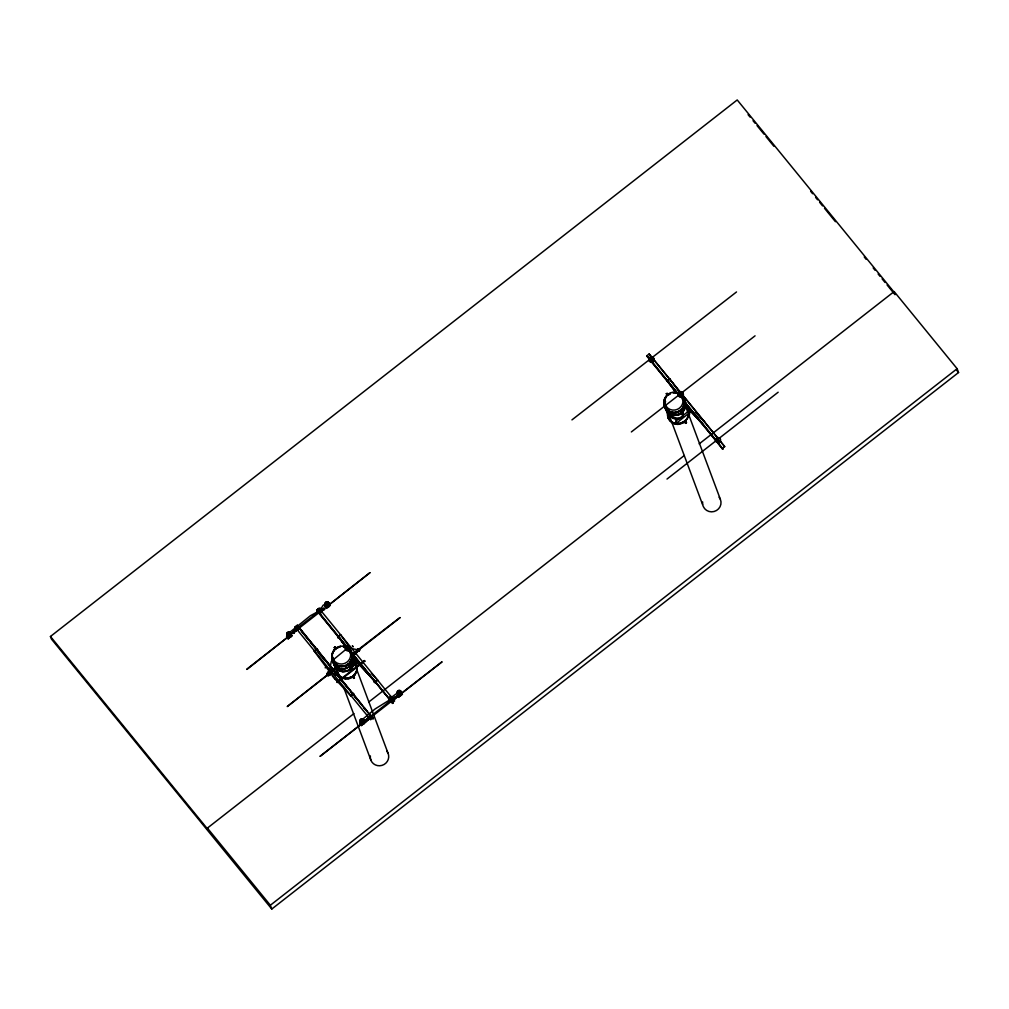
<?xml version="1.0" encoding="UTF-8"?>
<svg xmlns="http://www.w3.org/2000/svg" width="1009" height="1009" viewBox="0 0 1009 1009"><rect width="100%" height="100%" fill="white"/><g stroke="black" fill="none" stroke-linecap="round" stroke-linejoin="round"><path stroke-width="1.5" d="M356.896 669.774L356.833 667.012A9.951 9.598 -20.5 0 0 352.948 660.618M331.457 670.972C332.377 671.805 331.204 668.059 331.961 671.477C330.41 669.371 332.756 671.061 332.642 671.048M332.566 670.304C333.563 670.909 331.923 669.762 333.121 670.556M332.743 669.219C333.336 671.048 333.348 668.16 334.269 670.052M334.584 669.535L334.786 669.736M395.023 698.846C393.863 698.556 395.301 697.459 395.591 697.471M396.032 698.051L395.074 697.446M395.44 697.787C395.679 697.156 396.171 697.005 395.793 697.686M358.447 649.531L358.384 649.947M667.958 415.721L667.87 412.631M393.195 698.644C396.159 700.599 391.454 699.149 394.431 698.329M394.986 698.833L393.775 698.48M393.687 699.956C393.863 697.951 394.721 698.266 394.91 698.165M394.279 698.089L395.288 698.493L395.087 697.862M395.011 697.206L395.288 698.077M395.263 698.241L394.746 697.648M395.213 697.068L396.222 697.61M395.465 697.56L395.377 696.828M395.553 696.979C395.402 695.844 397.823 697.724 396.423 696.979M351.838 655.295A10.115 9.749 -20.5 0 1 350.085 669.081L351.599 670.682L350.602 669.27L352.267 667.592A10.468 10.09 -20.5 0 0 352.179 655.257L352.154 654.5M352.444 655.093C352.166 653.895 353.251 655.598 352.418 653.895M352.948 653.542C354.222 656.531 351.927 652.281 354.146 654.513C353.352 653.012 353.087 653.908 354.676 654.21M353.793 654.425L352.948 653.706L353.528 654.147M355.168 653.882C353.465 653.365 354.449 651.852 355.609 653.605M356.139 653.252C355.736 650.452 356.833 654.45 355.105 652.142M328.001 672.852L328.896 672.36M322.502 608.932C324.532 610.357 322.237 608.604 321.909 610.054C322.842 610.458 322.729 608.831 322.35 610.319A2.573 2.485 -20.5 0 1 318.958 613.043A2.573 2.485 -20.5 0 1 318.339 608.78A2.573 2.485 -20.5 0 1 322.451 610.306M322.161 609.423L322.981 610.319L322.464 609.146M323.044 608.591C325.213 610.243 323.612 609.562 322.502 609.297M324.091 609.499L323.902 608.238L324.696 609.322M324.557 609.196L323.548 608.477M357.325 649.846L357.3 650.83M359.557 650.288L359.381 649.947M357.653 650.111L357.627 651.221M359.154 650.338A1.35 1.299 -20.5 0 1 358.485 650.868L357.527 650.666L358.094 650.25M357.64 651.36L358.636 650.25M327.95 672.763L329.741 675.046M329.186 674.226L329.426 672.965L329.211 673.873M328.001 672.889C335.795 666.823 322.287 674.189 328.404 676.005C335.518 668.601 329.64 678.086 329.93 672.549M292.572 632.542L293.594 633.4M293.051 632.214L294.161 632.832L293.278 631.596M294.514 630.461C297.453 631.495 293.606 631.823 293.745 631.331M295.549 629.364L296.898 630.146L295.473 629.439M327.282 603.395C326.021 601.263 326.878 605.059 327.219 602.903M362.181 719.947C361.563 719.795 362.08 721.624 362.357 720.413M398.53 691.669L399.501 691.96L398.53 691.669A1.841 1.766 -20.5 0 1 398.984 691.379M353.528 653.365L354.689 654.16L353.907 652.924M355.067 653.958L354.827 653.138L355.155 653.693M355.748 653.517L354.436 652.571L354.575 653.643M356.467 652.445L355.71 651.789M332.037 671.225L331.847 670.064M332.882 670.72L332.869 669.345L332.062 669.648M334.509 669.396C333.058 667.794 334.811 671.414 333.638 668.753M334.08 668.828L334.736 669.61M334.874 668.891L334.32 668.336L335.354 669.396L334.37 668.223L334.673 669.762M335.682 669.03L334.761 667.983L335.757 669.144L335.505 667.58M393.434 699.88L393.043 699.388M396.083 696.651L396.726 697.219M331.62 669.913L332.503 671.136M334.723 668.198L335.568 668.677M335.278 667.681L335.329 667.958M330.309 674.252L329.514 672.524A2.169 2.094 -20.5 0 1 330.233 673.369L330.574 674.088M321.947 609.84L322.666 610.584L321.505 609.55M353.049 655.118L348.887 650.742M352.999 654.488C351.788 653.706 353.945 655.257 352.986 654.097M354.853 653.908C354.827 652.873 356 651.6 356.076 653.138M355.13 652.697C356.164 652.066 355.357 654.034 355.168 652.142M292.648 632.731C294.048 632.63 292.131 632.479 293.657 633.261M293.152 631.722C294.136 632.82 296.255 630.587 294.086 631.029M294.691 630.865L295.284 630.537M294.729 630.36L295.435 631.394L294.842 630.297M295.019 629.881L296.331 630.713L295.044 630.373M295.296 630.776C294.868 629.313 295.927 631.924 295.46 629.856M295.624 629.692C296.772 631.722 294.754 629.036 296.205 629.654M357.098 650.149L358.17 648.711L359.204 648.989L359.204 650.452A1.35 1.299 -20.5 0 1 358.523 650.969L358.182 650.578M357.93 649.834L358.674 649.191M358.523 649.935L349.253 648.119M352.696 659.936C344.737 674.201 353.705 663.279 352.633 657.389M352.469 662.699L352.973 657.351L352.078 654.412M290.138 636.263L288.713 636.528A1.841 1.766 -20.5 0 1 287.262 634.22A2.056 1.98 -20.5 0 0 288.7 636.843A2.056 1.98 -20.5 0 0 291.185 634.901A2.056 1.98 -20.5 0 0 288.851 632.908L288.65 633.879L288.259 633.009M290.125 636.578L290.075 635.884M327.357 605.11L328.051 606.157L326.765 605.98M332.819 669.799L332.175 670.367L332.327 669.635M334.181 669.308L333.865 668.702L334.509 669.686M398.807 694.696L399.476 695.516L400.333 694.646M652.268 359.759C648.283 353.919 652.331 365.447 651.259 358.435L650.919 358.914M665.562 401.468L664.868 404.054A10.405 10.04 -20.5 0 0 673.924 415.153L676.661 415.052L681.352 413.047L682.235 414.485M688.63 414.245C687.646 423.944 672.372 427.198 668.45 417.827M688.1 417.209L688.97 411.584A10.531 10.153 -20.5 0 0 686.852 406.715M688.983 414.283L686.751 419.517M684.43 403.461L682.399 408.254L680.52 410.146M683.875 406.324L684.43 400.876A9.964 9.611 -20.5 0 0 682.412 396.247M356.833 669.598L356.202 672.297L352.961 676.484M357.173 669.623L355.143 674.781L353.427 676.497L354.424 677.897L352.746 676.345L348.017 678.363L342.871 677.796M356.518 672.41L357.186 666.949A10.292 9.926 -20.5 0 0 353.163 660.34M668.311 409.894C665.322 416.036 669.913 424.133 676.862 424.297C680.028 425.319 692.893 418.167 679.587 423.692M668.652 410.007L667.655 413.022L668.261 418.407M718.963 440.504C716.062 436.569 718.938 444.174 718.03 439.356M358.889 650.641C360.163 648.56 356.782 653.416 356.404 651.07C358.498 649.91 356.669 651.259 357.754 649.405M359.28 650.83L359.519 650.174M392.123 696.853L390.369 696.614L389.297 697.761L390.357 700.637M389.575 697.383L389.323 699.048M391.795 698.556L392.842 696.324L399.022 691.796M393.119 698.455L393.081 697.547M357.236 650.275L357.451 649.594A1.35 1.299 -20.5 0 1 358.119 649.064L358.636 649.09M351.182 664.994L352.393 662.522M328.556 603.155A1.841 1.766 -20.5 0 1 328.19 605.968L328.001 606.434M327.887 672.549L328.707 671.918L329.968 672.637L330.132 674.479L328.228 673.886L329.148 674.479M328.139 672.7L329.237 672.271M328.884 673.873C329.993 673.911 328.53 671.616 329.098 673.835M330.372 673.898L328.896 674.327A2.169 2.094 -20.5 0 1 328.177 673.495M361.777 722.949L363.089 723.075M399.072 694.23L399.955 694.696M356.127 672.12L352.746 676.345M682.538 408.607L684.064 406.085L684.77 400.825A10.304 9.951 -20.5 0 0 682.689 396.02L682.551 396.058M369.458 716.781L369.874 717.853M359.532 649.733L356.845 652.23L355.937 651.082L357.791 649.506M288.889 633.778C289.167 635.077 287.868 632.416 288.965 633.488M326.449 602.701L327.118 603.609L326.689 602.6M361.411 719.758L362.092 720.653L361.701 719.77M398.643 691.342L399.324 692.237L399.413 691.531M296.961 628.166L296.633 629.502M297.075 628.456L297.113 629.868M357.224 649.582L358.208 648.812M359.267 650.048L358.321 650.919M330.422 674.58L329.703 674.945M393.409 700.334L392.072 701.217L389.499 699.527M351.107 664.817C347.399 665.953 352.772 669.799 349.051 666.432A10.14 9.787 -20.5 0 1 332.844 657.818M333.739 650.666L335.404 648.989L334.345 647.412L335.871 649.001M333.676 650.49L335.341 648.812L334.105 647.652M350.35 650.111A10.405 10.04 -20.5 0 1 352.456 657.565C347.121 667.882 348.572 665.637 352.381 657.376A10.405 10.04 -20.5 0 0 350.287 649.935M349.694 665.587L348.181 663.998A10.115 9.749 -20.5 0 1 334.042 662.623A10.115 9.749 -20.5 0 1 335.795 648.825M350.602 669.27L352.204 667.416A10.468 10.09 -20.5 0 0 352.103 655.081L350.564 652.773M350.539 669.093L351.599 670.682M666.293 393.611L667.529 394.784L665.852 396.474A10.557 10.178 -20.5 0 0 678.338 411.773L680.394 410.537L678.464 412.126A10.557 10.178 -20.5 0 1 665.99 396.84L667.668 395.137L666.293 393.611L668.135 395.15L667.781 394.532M362.899 723.541L361.462 724.979L360.465 723.705L361.462 724.979M683.698 399.097A10.317 9.951 -20.5 0 1 685.779 406.476C679.99 417.171 681.807 414.787 685.615 406.022A10.317 9.951 -20.5 0 0 681.605 396.852M683.131 413.74L683.055 414.447L681.907 412.593M353.427 676.497L355.067 674.605M353.364 676.32L354.424 677.897M682.677 408.443L680.482 410.095A10.204 9.838 -20.5 0 1 666.129 396.676M682.109 411.912L680.482 410.095M682.412 422.91L686.877 419.303M686.334 422.872L684.859 421.434M294.149 630.928L294.388 631.672M292.761 632.82L293.178 632.101L294.048 632.946M296.331 630.448L295.624 630.007M296.23 629.881L296.078 629.566M295.17 630.461L295.776 631.066M352.873 653.756L353.402 654.841M353.415 653.403L354.071 653.794M354.6 653.454L354.071 653.441M354.487 652.709L355.584 653.454L355.231 652.861M347.739 647.892L331.305 661.399L329.048 672.953M288.561 633.299L310.394 615.73L319.878 610.596M699.187 443.884L894.151 291.563L957.125 368.714L958.55 372.523L271.787 909.046L51.396 639.012L50.45 636.477L737.213 99.954L893.633 291.614M372.926 718.812L297.113 625.542L295.019 627.068L297.327 625.277L373.179 718.622L368.953 713.931M317.003 610.886L316.712 610.13L319.021 608.326L317.003 610.886L346.831 647.437M326.79 603.13L323.044 605.35L320.08 610.432M297.327 625.277L297.365 626.223L297.113 625.542M319.803 609.701L320.395 611.29L319.853 609.814M326.739 604.895L324.721 606.472L326.689 604.757M297.68 628.002L317.974 612.148M649.102 359.002L646.819 355.799L649.128 353.995L679.952 391.769L649.128 353.995M299.509 627.875L319.803 612.022M369.899 572.683L329.602 604.404L369.937 572.746M246.801 669.156L287.199 637.6L246.991 669.408M647.11 356.568L647.097 355.685L649.077 358.119M328.707 604.151L329.653 605.312L326.399 607.683L325.453 606.523M328.051 606.56L329.653 605.312M328.493 604.933A1.286 1.236 -20.5 0 1 328.266 606.686C321.896 610.912 334.521 604.858 328.808 603.445M287.338 636.982L288.284 638.142L289.886 636.893M320.282 613.258L319.815 612.677M290.605 633.639L292.181 635.569L290.201 637.284A1.286 1.236 -20.5 0 0 290.68 636.111M288.183 638.861L286.569 636.805L288.183 638.861L292.181 635.569M335.505 679.675L314.177 651.095L316.233 649.493L315.603 649.039L324.86 660.517M314.24 651.146L316.549 649.342M345.772 647.223L337.75 635.796L346.768 647.652M338.507 636.402L340.651 634.863L338.343 636.666L337.511 635.985M676.345 392.905L666.722 379.573L667.58 380.33L669.736 378.804L667.428 380.607L666.482 379.762L676.282 393.296M681.529 394.38L680.18 393.535M328.846 673.154L327.357 674.025L329.956 671.666C333.815 672.852 325.428 676.875 329.754 674.252M399.93 617.558L358.914 649.128M359.671 650.023L358.8 648.938L359.292 649.481L400.056 617.722M327.622 675.021L287.224 706.577L327.471 674.807M356.845 652.23L359.229 650.111L358.674 649.392M683.219 400.296L682.374 396.36M357.501 662.636L376.723 683.522L356.076 661.009M686.334 406.64L687.041 407.674L685.262 405.214M336.905 682.097L364.35 660.567L364.779 661.059L337.246 682.563M675.753 421.194L690.572 409.566L691.707 410.928L676.976 422.796L675.715 421.22L676.257 422.027M350.93 691.758L352.973 693.99L350.791 695.97L352.86 694.356M701.596 421.976L702.668 424.121L685.452 405.996M375.651 681.882L377.593 680.091L375.285 681.895L376.471 683.711M50.45 636.477L207.867 829.36L207.4 828.086L353.932 713.603M368.84 701.961L684.279 455.526M666.999 479.061L778.153 392.224M391.038 698.342L392.312 699.237L391.315 697.976M371.287 715.797L391.58 699.931M393.056 699.023L393.283 698.493M396.007 696.929L396.461 697.522L396.449 696.752M320.105 756.182L360.654 724.79M393.018 698.96L394.443 699.123L393.787 698.846M393.8 698.619L393.434 698.089M393.939 699.514L393.46 698.884M395.162 698.19L394.431 697.597M401.544 693.17L442.093 661.79L401.696 693.385M361.411 724.853L364.615 722.356L363.618 721.069M371.917 716.604L392.211 700.75M400.699 692.943L401.696 694.23L398.441 696.601L400.043 695.352M359.784 723.768L361.348 725.698L365.296 722.293L363.379 724.121A1.286 1.236 -20.5 0 0 363.77 722.646M396.764 695.39L398.341 697.32L402.377 694.154L400.409 695.869A1.286 1.236 -20.5 0 1 399.135 696.059M372.889 717.853L370.618 719.732L295.019 627.068M350.804 652.306L392.804 703.286L348.799 648.989M724.714 446.659L719.745 440.567L724.689 446.583L722.381 448.387L722.671 449.144L717.689 442.182M271.787 909.046L270.362 905.237L957.125 368.714M297.869 629.957L298.185 629.755M571.952 419.883L736.52 291.954M631.357 431.94L755.06 335.833M365.964 721.725L364.539 720.716L365.826 721.826L365.182 720.224L366.469 721.334L365.044 720.325L365.826 721.826L365.271 720.35M365.813 720.439C367.099 720.653 365.271 720.01 366.141 721.208M367.453 720.514C364.917 718.938 367.553 719.783 367.314 720.615M366.557 719.165L367.831 720.262L366.62 719.316M367.326 719.266C370.58 720.981 365.359 716.857 367.717 720.098M368.323 719.833C367.162 716.718 368.436 719.72 368.323 718.761M369.332 719.051L368.071 717.992L369.483 718.988M367.982 720.161L367.465 719.165M367.364 719.43L367.2 718.66L368.159 719.644M368.537 718.307L369.496 718.988L368.916 717.853M391.618 701.205L392.324 702.176M298.223 629.111L296.608 629.402M370.631 716.327L369.773 715.608L370.77 715.658M371.072 717.639L371.627 717.79M369.395 717.904L371.476 718.231M370.543 717.967L370.934 718.206M353.856 653.555L354.298 653.996M354.638 654.236L354.399 653.201M355.862 652.243L356.808 652.659M352.746 654.21L352.86 654.816M354.689 654.16L353.882 652.937L354.891 653.845M359.015 650.944L357.88 651.335L357.06 650.036M391.467 698.808L375.171 708.911L361.878 719.896A1.841 1.766 -20.5 0 0 361.31 719.985M321.354 610.395L322.085 610.924M322.59 609.613L323.12 610.004M323.271 609.02L323.145 609.159M324.154 609.663L323.725 608.377M322.653 609.146L322.968 610.079M323.864 609.108L323.397 608.667M331.986 670.279L332.415 670.897L331.633 670.102M333.588 670.417L333.411 668.98M334.496 668.349L334.723 668.98M685.628 423.364C683.698 418.092 686.965 425.521 684.758 421.888M668.059 395.074C665.877 390.533 668.513 397.332 670.317 393.283M668.147 394.973L670.443 393.598M681.592 411.811L680.697 410.36L681.97 411.558M681.352 413.047L679.448 414.674L674.075 415.544A10.405 10.04 -20.5 0 1 665.007 404.445M335.013 646.946L335.959 648.56L340.651 646.555M335.883 648.383L340.588 646.378M346.049 665.65L348.092 664.439L349.341 665.877L348.395 664.263L349.631 665.41M346.112 665.826L348.092 664.439M350.501 667.87L349.265 666.697L350.211 668.311L348.963 666.873L346.982 668.273A10.506 10.128 -20.5 0 1 332.554 657.969M350.943 671.136L349.997 669.522L345.368 671.477L342.656 671.54A10.519 10.14 -20.5 0 1 333.613 660.454M352.809 676.522L345.368 678.754M353.629 678.401L352.671 676.787L348.067 678.704M667.151 411.823C668.702 415.292 678.086 421.686 683.408 416.25L681.403 418.067L675.866 418.697M330.006 674.428L328.341 673.911L327.862 672.461M328.568 672.347L329.186 672.385M335.278 669.282L334.9 668.261M289.444 635.266L288.725 635.191M323.511 609.89L323.296 609.058M322.199 610.407L322.275 609.865M322.968 610.231L322.88 609.941M358.737 651.12L357.842 651.234M328.417 672.234L329.275 672.372M328.783 672.637L329.224 673.52M329.438 673.684L328.783 673.911M392.022 701.104L393.447 700.448L393.56 699.3M293.291 631.798L294.136 632.794M357.88 651.398L356.984 650.792M292.282 632.567L292.522 633.261M676.698 423.868L679.7 423.767M672.965 392.501L678.376 392.98M673.016 392.829L675.853 392.753M678.893 419.252C673.823 419.782 668.841 416.667 666.899 411.987M390.912 696.5L392.665 697.194M673.936 423.326L676.913 423.944M362.445 723.768L361.726 723.024M294.262 630.865L295.435 631.382M294.527 632.29L293.241 631.823L293.96 632.845M342.745 678.111L345.469 678.59M396.335 696.651L395.944 697.143M676.106 418.659L673.091 417.928L668.45 414.447M332.604 669.308L333.474 670.19L333.197 668.992M366.254 719.909L366.708 720.88M366.532 720.111L365.863 719.934M328.669 671.817L329.325 672.032M294.363 632.391L294.06 632M292.711 632.366L294.086 632.719L293.102 632.29M293.442 633.324L292.913 632.681M329.199 674.706L328.833 674.466A2.169 2.094 -20.5 0 1 328.215 673.596L328.076 673.18M334.206 669.888L333.323 669.156M332.339 671.023L332.529 669.938M676.925 422.784L676.421 421.964M393.863 698.102L394.708 698.405M674.239 423.427L669.484 420.286M368.222 717.878L368.84 719.493L368.474 718.383M367.415 719.051L368.083 719.581M366.708 719.102L367.844 720.262M327.622 605.135L327.837 605.892L327.03 605.917M289.078 636.881L288.612 636.111A1.841 1.766 -20.5 0 1 287.174 633.967M673.47 417.928L669.068 414.623L666.747 409.692M370.303 718.105L371.299 717.929M357.741 650.969L357.262 650.099M328.884 674.592L327.912 673.066M365.044 720.325L366.317 721.435M390.546 700.233L390.786 700.095M392.186 701.848L391.606 700.99M329.476 672.423L330.12 673.041M320.093 612.967L319.903 613.119M365.901 720.224L366.57 720.754M365.397 720.603L366.065 721.145M354.336 654.072L354.462 653.756M293.505 631.773L293.695 632.366M349.959 650.162L349.934 650.162A10.065 9.699 -20.5 0 1 352.04 657.351A10.254 9.888 -20.5 0 1 348.181 663.998L349.341 665.877M370.593 715.848L370.026 715.444M368.197 718.862L368.991 719.379M367.074 720.363L366.217 719.694L367.226 720.502M368.386 719.657L367.869 719.039M367.717 719.871L366.822 719.657M365.8 721.473L365.384 720.994M338.204 637.877L337.637 637.133L338.255 637.902M364.917 661.336L364.375 660.63M374.213 681.933L374.831 682.715L374.2 681.945M293.342 633.122L292.913 632.328M671.855 422.241L668.601 418.243L667.794 415.292M334.042 670.127L333.184 669.408M292.9 633.362L292.433 632.668M682.361 411.672C678.83 409.553 687.432 405.795 684.909 401.178A10.304 9.951 -20.5 0 0 682.828 396.386M686.587 422.62C682.929 420.526 691.695 416.755 689.134 412M684.922 421.27L686.17 422.443M666.672 393.724L667.92 394.885M683.055 414.447L681.668 412.845L683.307 414.194M348.647 664.01L349.946 665.347M362.748 722.368L362.042 723.087M340.449 677.014L337.107 672.915L336.287 670.19M351.952 654.967L352.696 657.578M328.619 673.76L329.703 674.126M331.784 671.124L331.847 670.771M367.894 720.035L367.503 719.316M695.289 412.126L704.837 422.128M685.452 404.987L696.21 416.313M685.199 405.177L700.271 421.03M686.637 406.741L700.624 421.472M666.52 409.036L666.407 406.513M371.299 673.318L377.707 680.268M356.429 661.009L370.316 676.08M350.791 695.97L332.377 675.954M352.217 655.295L351.964 654.513M360.541 724.651L320.219 756.334M390.47 699.905L391.189 700.687M368.764 719.367L368.827 719.127M338.028 675.462L338.04 675.614M325.175 667.643L325.276 667.895M748.085 114.66L750.078 117.094M753.055 120.739L755.035 123.174M757.027 125.608L763.977 134.121M765.957 136.556L773.903 146.28M810.631 191.281L812.623 193.715M815.6 197.373L817.58 199.807M819.573 202.229L822.549 205.886M824.53 208.321L835.452 221.703M864.246 256.967L866.226 259.401M873.176 267.915L875.156 270.349M878.133 274.007L880.125 276.428M882.106 278.862L885.082 282.52M887.075 284.942L895.021 294.678M956.57 370.089L958.55 372.523M682.929 395.414L717.727 438.057M682.954 395.49L717.752 438.133M718.509 440.668L717.626 439.672M650.855 358.75L651.801 359.91M682.677 398.82L683.623 399.98M652.066 361.777L677.909 393.447M682.891 399.539L715.696 439.747M646.819 355.799L649.342 358.813M651.322 361.247L677.644 393.56M682.273 399.135L715.949 440.428M717.412 442.295L722.911 448.955M651.082 361.436L676.938 393.106M685.88 404.067L715.709 440.618M717.702 443.052L722.671 449.144M681.832 413.299L681.453 412.58A10.153 9.8 -20.5 0 0 685.275 405.996A9.976 9.623 -20.5 0 0 681.403 397.13M402.427 694.28L400.85 692.351M324.671 606.346L326.298 608.402M398.441 696.601L397.496 695.441M357.981 649.317L358.119 649.254A1.35 1.299 -20.5 0 0 357.489 649.695M321.013 610.76L394.607 700.99L392.274 702.705L392.564 703.475M316.99 610.016L346.819 646.555M316.712 610.13L347.071 647.248M348.534 649.102L392.804 703.286M351.901 655.472A10.115 9.749 -20.5 0 1 350.148 669.257L350.085 669.081M297.617 626.034L362.231 705.215M364.224 707.662L367.213 711.307M369.193 713.741L373.179 718.622M301.35 631.104L308.313 639.63M310.293 642.065L347.083 687.142M355.029 696.878L357.022 699.313M363.984 707.851L365.977 710.286M329.956 670.96L331.747 673.23M327.307 673.898L328.404 675.311M365.346 722.419L363.719 720.363A1.841 1.766 -20.5 0 1 362.925 722.835A1.841 1.766 -20.5 0 1 360.427 721.902A1.841 1.766 -20.5 0 1 361.651 719.543M288.208 632.883L288.839 633.652M207.4 828.086L270.362 905.237M390.47 699.514L391.151 700.397M319.008 653.214L320.849 655.686M333.802 673.053L335.644 675.538M340.563 634.8L347.991 644.852M351.359 653.895L357.779 662.636M337.75 635.796L346.024 647.034A10.405 10.04 -20.5 0 0 343.388 646.454M351.195 654.147L357.615 662.888L351.283 654.727M669.635 378.728L679.536 392.337M667.58 380.33L669.358 382.789M672.032 386.485L675.601 391.404M685.401 404.937L687.179 407.396M352.973 693.99L354.172 695.806M352.961 676.61L353.919 678.237M337.031 672.738C339.465 678.603 348.092 681.062 352.671 676.787M350.3 669.345L351.246 670.96M680.835 410.713L681.718 412.164M680.394 410.537L681.416 412.353M681.655 412.87L682.689 414.699M681.504 413.45L682.387 414.888M667.05 393.27L667.933 394.708M335.076 647.122L335.959 648.56M334.711 647.122L335.656 648.749M684.594 421.472L685.477 422.935M329.174 672.94L329.602 673.697M368.247 719.758L368.045 718.938M335.089 669.131L334.95 668.437M681.542 392.879L681.668 393.182A1.286 1.236 -20.5 0 1 680.028 394.683A1.286 1.236 -20.5 0 1 679.549 392.589A1.286 1.236 -20.5 0 1 681.668 393.182M681.794 396.474L683.938 401.897M685.59 406.312L687.785 412.214M688.895 415.166L720.312 499.178M665.36 404.483A10.065 9.699 -20.5 0 0 674.113 415.216A10.254 9.888 -20.5 0 0 681.592 413.009L681.453 412.58A10.254 9.888 -20.5 0 1 673.962 414.813A10.065 9.699 -20.5 0 1 665.208 404.092M665.297 404.849L703.323 506.556A9.258 8.93 -20.5 0 0 716.491 510.491A9.258 8.93 -20.5 0 0 719.089 497.185M399.324 692.237L398.883 691.228A1.841 1.766 -20.5 0 0 397.798 693.763A1.841 1.766 -20.5 0 0 400.674 694.053A1.841 1.766 -20.5 0 0 400.27 691.266M400.409 695.869L398.341 697.32M349.972 651.398L387.998 753.105M348.811 648.661L350.716 653.744M348.408 648.976L349.354 651.511M328.266 606.686L328.366 606.951A1.286 1.236 -20.5 0 1 326.802 606.989M349.997 669.522L348.042 670.897L342.732 671.717A10.519 10.14 -20.5 0 1 333.676 660.63M363.77 720.489L363.719 720.363A2.056 1.98 -20.5 0 1 364.06 723.176A2.056 1.98 -20.5 0 1 361.184 723.63A2.056 1.98 -20.5 0 1 360.793 720.842M332.983 658.776L340.147 677.947M344.006 688.264L371.009 760.483M290.504 634.358L291.45 635.519L288.284 638.142M667.088 412.492L665.852 406.425M352.292 655.005L353.1 660.151M336.628 670.14L337.347 672.599M288.561 636.187L288.662 636.49A1.841 1.766 -20.5 0 0 290.857 634.724A1.841 1.766 -20.5 0 0 289.028 632.845M666.041 406.942L666.205 409.755M386.775 751.112A9.258 8.93 -20.5 0 1 381.957 765.39A9.258 8.93 -20.5 0 1 370.353 755.905M348.748 649.405A9.258 8.93 -20.5 0 1 344.309 663.556A9.258 8.93 -20.5 0 1 332.264 654.98A9.258 8.93 -20.5 0 1 344.939 646.706M702.68 504.311A9.258 8.93 -20.5 0 1 702.668 501.978M682.286 397.47A9.258 8.93 -20.5 0 1 675.059 410.02A9.258 8.93 -20.5 0 1 664.641 400.27A9.258 8.93 -20.5 0 1 677.253 392.766M680.053 393.031A1.286 1.236 -20.5 0 1 681.92 393.926A1.286 1.236 -20.5 0 1 680.381 395.339A1.286 1.236 -20.5 0 1 679.574 393.472M681.807 392.299A2.573 2.485 -20.5 0 1 683.219 395.503A2.573 2.485 -20.5 0 1 679.877 396.953A2.573 2.485 -20.5 0 1 678.464 393.75M678.792 393.169A2.573 2.485 -20.5 0 1 679.839 392.35M687.003 407.144A10.531 10.153 -20.5 0 1 688.403 409.427M686.725 407.359A10.178 9.825 -20.5 0 1 688.781 412.063M686.574 406.93A10.178 9.825 -20.5 0 1 688.617 411.634M681.617 413.034A10.153 9.8 -20.5 0 0 685.439 406.45A9.976 9.623 -20.5 0 0 683.421 399.312M682.551 396.6A9.964 9.611 -20.5 0 1 684.569 401.241M680.621 410.461A10.204 9.838 -20.5 0 1 666.268 397.029M353.226 660.517A10.292 9.926 -20.5 0 1 357.249 667.126M353.011 660.794A9.951 9.598 -20.5 0 1 356.909 667.189M288.927 632.593A1.841 1.766 -20.5 0 1 290.769 634.472A1.841 1.766 -20.5 0 1 288.637 636.137M287.641 633.148A1.841 1.766 -20.5 0 1 288.019 632.857M289.999 633.274A2.056 1.98 -20.5 0 1 291.059 635.998A2.056 1.98 -20.5 0 1 288.145 636.843A2.056 1.98 -20.5 0 1 287.59 633.967M288.561 632.151A2.056 1.98 -20.5 0 1 290.857 634.484A2.056 1.98 -20.5 0 1 287.754 635.834A2.056 1.98 -20.5 0 1 287.59 632.567M362.597 719.505A1.841 1.766 -20.5 0 1 363.417 719.947M363.568 720.136A2.056 1.98 -20.5 0 1 363.959 722.911A2.056 1.98 -20.5 0 1 361.096 723.365A2.056 1.98 -20.5 0 1 360.692 720.59A1.841 1.766 -20.5 0 0 362.244 723.276A1.841 1.766 -20.5 0 0 363.808 720.565M362.584 719.77A2.056 1.98 -20.5 0 1 363.101 719.884A1.841 1.766 -20.5 0 0 362.698 719.77M362.811 719.127A2.056 1.98 -20.5 0 1 363.568 722.293A2.056 1.98 -20.5 0 1 360.238 721.965A2.056 1.98 -20.5 0 1 361.764 719.026M399.905 691.606A2.056 1.98 -20.5 0 1 401.62 694.129A2.056 1.98 -20.5 0 1 398.719 695.39A2.056 1.98 -20.5 0 1 398.025 692.426M399.816 691.354A2.056 1.98 -20.5 0 1 401.519 693.877A2.056 1.98 -20.5 0 1 398.631 695.138A2.056 1.98 -20.5 0 1 397.924 692.174M399.274 691.367A2.056 1.98 -20.5 0 0 398.303 691.796A1.841 1.766 -20.5 0 0 398.429 694.57A1.841 1.766 -20.5 0 0 401.128 693.788A1.841 1.766 -20.5 0 0 399.93 691.354M327.635 602.461A1.841 1.766 -20.5 0 1 328.947 604.605A1.841 1.766 -20.5 0 1 326.714 605.93A1.841 1.766 -20.5 0 1 325.402 603.786M325.869 602.978A1.841 1.766 -20.5 0 1 326.248 602.688M328.228 603.092A2.056 1.98 -20.5 0 1 329.413 605.501A2.056 1.98 -20.5 0 1 327.03 606.913A2.056 1.98 -20.5 0 1 325.428 604.757M328.593 603.092A2.056 1.98 -20.5 0 1 329.098 605.728A2.056 1.98 -20.5 0 1 326.437 606.497A2.056 1.98 -20.5 0 1 325.466 604M327.622 602.726A2.056 1.98 -20.5 0 1 328.139 602.84M328.19 605.968A1.841 1.766 -20.5 0 1 325.503 604.971M327.257 602.676A1.841 1.766 -20.5 0 1 328.177 602.877M327.849 602.083A2.056 1.98 -20.5 0 1 328.606 605.249A2.056 1.98 -20.5 0 1 325.264 604.921A2.056 1.98 -20.5 0 1 326.802 601.969M290.138 635.178A1.286 1.236 -20.5 0 1 289.873 637.322A1.286 1.236 -20.5 0 1 288.095 636.061M363.719 722.52A1.286 1.236 -20.5 0 1 362.71 724.26A1.286 1.236 -20.5 0 1 361.272 722.898M400.838 694.57A1.286 1.236 -20.5 0 1 399.577 696.021A1.286 1.236 -20.5 0 1 398.303 694.646M328.543 605.059A1.286 1.236 -20.5 0 1 327.711 607.09A1.286 1.236 -20.5 0 1 326.336 605.413M346.932 646.126A2.573 2.485 -20.5 0 1 350.489 648.421A2.573 2.485 -20.5 0 1 346.768 650.641A2.573 2.485 -20.5 0 1 346.364 646.466M346.213 665.688A10.405 10.04 -20.5 0 1 333.903 650.616M332.062 655.61A10.115 9.749 -20.5 0 0 348.244 664.174A10.254 9.888 -20.5 0 0 352.103 657.527A10.065 9.699 -20.5 0 0 350.073 650.326M343.35 646.794A10.065 9.699 -20.5 0 1 345.898 647.374M346.15 665.511A10.405 10.04 -20.5 0 1 333.84 650.439M343.325 646.277A10.405 10.04 -20.5 0 1 345.973 646.87M343.274 646.618A10.065 9.699 -20.5 0 1 345.835 647.198M346.907 668.084A10.506 10.128 -20.5 0 1 332.491 657.78M342.669 671.426A10.115 9.749 -20.5 0 1 333.992 663.291M350.148 669.257A9.976 9.623 -20.5 0 1 342.77 671.389M342.707 671.212A10.166 9.813 -20.5 0 1 333.954 660.479M342.934 677.972A10.431 10.065 -20.5 0 1 336.691 670.329M716.794 439.293C718.358 442.976 719.594 436.317 716.794 439.293M326.512 603.508L327.458 603.861L326.512 603.508M398.706 692.149L399.652 692.502L398.706 692.149M288.801 635.758L289.747 636.111L288.801 635.758M650.149 358.334C650.944 362.256 653.479 355.937 650.149 358.334M347.676 646.996L348.219 648.472L347.676 646.996M352.444 645.949L353.011 646.693L352.444 645.949M355.244 662.774L355.811 663.518L355.244 662.774M317.116 649.077L317.684 649.834L317.116 649.077M353.264 693.36L353.831 694.116L353.327 693.423M717.071 442.421A2.573 2.485 -20.5 0 0 720.577 439.697A2.573 2.485 -20.5 0 0 716.466 438.158A2.573 2.485 -20.5 0 0 717.071 442.421M650.439 361.827A2.573 2.485 -20.5 0 0 653.933 359.09A2.573 2.485 -20.5 0 0 649.821 357.564A2.573 2.485 -20.5 0 0 650.439 361.827M650.376 361.651A2.573 2.485 -20.5 0 0 653.87 358.927A2.573 2.485 -20.5 0 0 649.758 357.4A2.573 2.485 -20.5 0 0 650.376 361.651M679.688 396.449A2.573 2.485 -20.5 0 0 683.194 393.712A2.573 2.485 -20.5 0 0 679.082 392.186A2.573 2.485 -20.5 0 0 679.688 396.449M287.981 635.72A2.056 1.98 -20.5 0 0 290.781 633.538A2.056 1.98 -20.5 0 0 287.489 632.315A2.056 1.98 -20.5 0 0 287.981 635.72M361.184 722.595A2.056 1.98 -20.5 0 0 363.972 720.413A2.056 1.98 -20.5 0 0 360.692 719.19A2.056 1.98 -20.5 0 0 361.184 722.595M398.416 694.192A2.056 1.98 -20.5 0 0 401.204 691.997A2.056 1.98 -20.5 0 0 397.924 690.774A2.056 1.98 -20.5 0 0 398.416 694.192M398.505 694.444A2.056 1.98 -20.5 0 0 401.305 692.25A2.056 1.98 -20.5 0 0 398.013 691.039A2.056 1.98 -20.5 0 0 398.505 694.444M326.21 605.551A2.056 1.98 -20.5 0 0 329.01 603.369A2.056 1.98 -20.5 0 0 325.73 602.146A2.056 1.98 -20.5 0 0 326.21 605.551M346.781 650.212A2.573 2.485 -20.5 0 0 350.274 647.488A2.573 2.485 -20.5 0 0 346.163 645.962A2.573 2.485 -20.5 0 0 346.781 650.212"/></g></svg>
